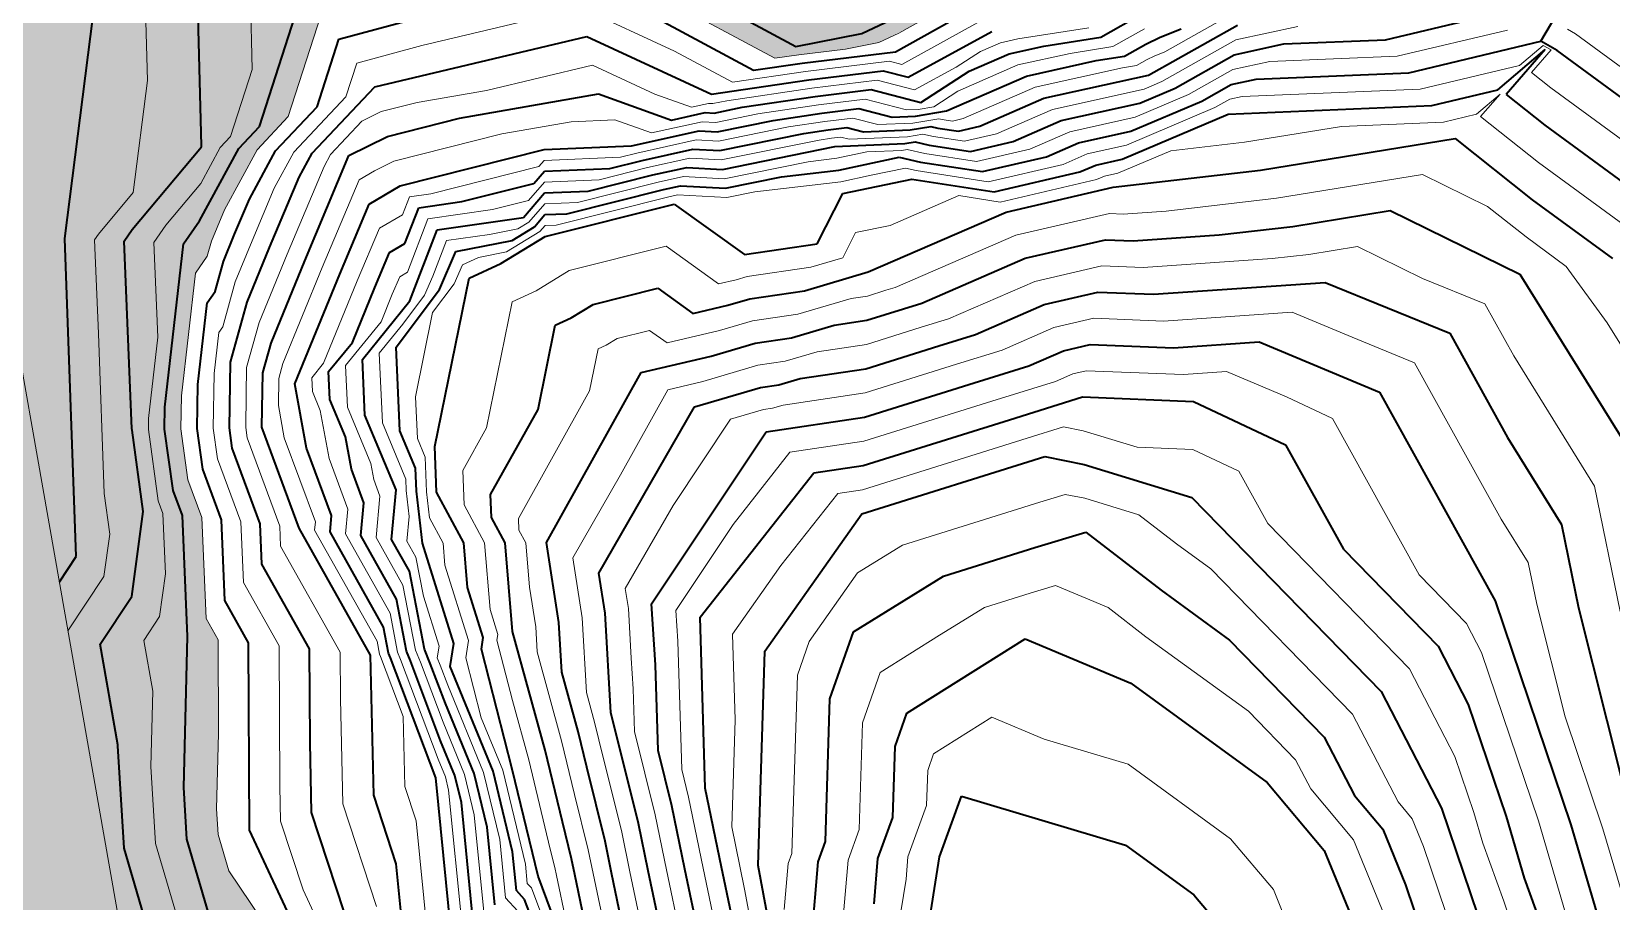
# Model space of a CAD drawing. Header units: millimetres. Extents: x -859836 to 307983, y -308065 to 649894.
# Drawn here: x -28195 to 49824, y 141955 to 184903 of the extents above; entities that cross this region are included whole.
import ezdxf

# ---------------------------------------------------------------- set-up
doc = ezdxf.new("R2010")
doc.units = ezdxf.units.MM
for name, color, linetype, lineweight in [('A-DETL-GENF', 92, 'Continuous', 9), ('A-DETL-MBND', 5, 'Continuous', 9), ('A-DETL-THIN', 151, 'Continuous', 9), ('C-TOPO-MAJR', 7, 'Continuous', 35), ('C-TOPO-MINR', 7, 'Continuous', 9)]:
    doc.layers.add(name, color=color, linetype=linetype, lineweight=lineweight)

msp = doc.modelspace()

# ---------------------------------------------------------------- hatches: boundary and pattern name
at = {"layer": 'A-DETL-GENF'}
msp.add_hatch(color=8, dxfattribs=at).paths.add_polyline_path([(-71582, -3952), (-35130, 2476), (-44854, 57625), (-10248, 63727), (-31433, 183873), (-102491, 171344), (-80019, 43897)])
at = {"layer": 'A-DETL-MBND', "transparency": 33554585}
h = msp.add_hatch(color=1, dxfattribs=at)
h.paths.add_polyline_path([(-759872, -147838), (-751409, -147225), (-749609, -147143), (-733854, -145290), (-730653, -145570), (-721745, -145172), (-720814, -144887), (-719370, -144842), (-700946, -141995), (-695529, -141498), (-691142, -140868), (-678862, -139709), (-676064, -138561), (-673339, -137902), (-666588, -136592), (-665513, -135889), (-664558, -135218), (-662197, -133772), (-661519, -132852), (-659949, -130928), (-651084, -125443), (-650822, -125228), (-650213, -124939), (-646382, -122722), (-642214, -121295), (-640352, -120839), (-632919, -116639), (-632407, -116545), (-631232, -115977), (-624031, -110102), (-618435, -105784), (-615716, -103869), (-610671, -99638), (-609303, -97431), (-608187, -95168), (-606545, -92038), (-605546, -89814), (-602862, -83094), (-597357, -72506), (-595184, -69076), (-591888, -62294), (-588957, -58521), (-588686, -57663), (-586782, -51788), (-586421, -50671), (-585891, -49261), (-584837, -42142), (-583168, -34750), (-583236, -29503), (-581474, -24626), (-579291, -20446), (-577288, -10529), (-577844, -8379), (-576716, -5129), (-576923, -622), (-576761, 3433), (-577514, 8400), (-584433, 17478), (-591451, 26894), (-592059, 27631), (-594253, 29365), (-596698, 31520), (-606682, 39522), (-614114, 48456), (-617877, 53657), (-619367, 54812), (-621388, 57245), (-626371, 64609), (-630225, 76139), (-631882, 80641), (-631321, 82021), (-631047, 88615), (-629216, 99080), (-628971, 99848), (-627656, 101469), (-625202, 104951), (-622310, 108328), (-621916, 108853), (-618287, 112790), (-616954, 119597), (-611965, 123985), (-607391, 123672), (-603528, 125761), (-599346, 128280), (-596175, 130112), (-593901, 131920), (-587341, 139484), (-579017, 149394), (-573792, 168423), (-559581, 167597), (-555765, 171191), (-554261, 171958), (-551262, 173126), (-545079, 176205), (-536568, 178750), (-529133, 181370), (-526344, 189128), (-597518, 189128), (-597518, 207194), (-600686, 199575), (-609478, 188948), (-615919, 179175), (-616544, 177848), (-622914, 167950), (-630994, 157392), (-633191, 154309), (-645163, 133248), (-651286, 125168), (-651764, 119294), (-657364, 118029), (-668886, 104497), (-672322, 98230), (-678809, 91777), (-686744, 84898), (-689449, 82017), (-695207, 77404), (-695380, 71893), (-694273, 69271), (-689492, 45636), (-683652, 33844), (-677737, 19772), (-662028, -2904), (-651984, -24980), (-650691, -30222), (-651908, -42347), (-653635, -63919), (-656698, -68818), (-662024, -76036), (-666896, -86650), (-667567, -88913), (-681751, -105555), (-682213, -106748), (-682594, -107406), (-685917, -108622), (-692036, -110612), (-701719, -112727), (-713390, -117126), (-713858, -117303), (-715899, -118114), (-726309, -122425), (-732752, -123814), (-746954, -124818), (-750353, -125277), (-753407, -127865), (-764669, -132928), (-770641, -133394), (-784358, -129387), (-766211, -147534), (-765162, -147452), (-761763, -147700)])
h.paths.add_polyline_path([(-165073, -63985), (-152433, -63128), (-147212, -62558), (-145468, -61769), (-136004, -54982), (-133768, -53767), (-129949, -51511), (-119584, -45141), (-108212, -38110), (-106147, -37513), (-103534, -36430), (-95440, -33679), (-85435, -28121), (-81217, -27620), (-70310, -23490), (-69569, -23057), (-66354, -22120), (-63531, -20738), (-60354, -18737), (-51173, -14112), (-47726, -11549), (-46080, -8030), (-42098, 1247), (-71582, -3952), (-102491, 171344), (-31433, 183873), (-10665, 66090), (-8344, 71188), (-5480, 80840), (-4976, 82926), (-4345, 84088), (-2338, 91567), (-1942, 95428), (-648, 97607), (-1071, 98220), (-2510, 100800), (-3468, 101999), (-4531, 105589), (-4872, 106391), (-4883, 106838), (-4266, 108209), (-3836, 109670), (-3397, 110774), (-3406, 111243), (-3028, 112006), (-3263, 112804), (-5003, 115819), (-4795, 118868), (-5263, 125250), (-6517, 126820), (-6835, 127207), (-7506, 127369), (-7948, 127596), (-9992, 128520), (-10488, 129121), (-11669, 131806), (-11797, 132101), (-12046, 133135), (-12559, 133970), (-14267, 135969), (-16205, 140122), (-18451, 143457), (-18982, 145256), (-19057, 146525), (-18964, 150253), (-18988, 154876), (-19576, 155921), (-19786, 160906), (-20496, 162914), (-20826, 165369), (-20799, 166915), (-20107, 172970), (-19517, 173820), (-19312, 174558), (-18670, 176101), (-17060, 179067), (-15517, 180705), (-13911, 185702), (-4262, 188301), (-1645, 188923), (-105, 188210), (8503, 183584), (10926, 183912), (12005, 184043), (13640, 184361), (15131, 185109), (17172, 186245), (21649, 186967), (26966, 189922), (27822, 190382), (28403, 191056), (32119, 193617), (35169, 195832), (37685, 197143), (44902, 200225), (45756, 200160), (48502, 199127), (50290, 198574), (51191, 198365), (51921, 198324), (52221, 198344), (54759, 197846), (56032, 196790), (56464, 196469), (57692, 196367), (59108, 196361), (60941, 197154), (66233, 199839), (70130, 201192), (73048, 200979), (76924, 206128), (82127, 208080), (85344, 208780), (86075, 208372), (88573, 207914), (89729, 206890), (91276, 205317), (93776, 203937), (94137, 202344), (94391, 199786), (122336, 197831), (121797, 189716), (125647, 199482), (126089, 201383), (126324, 204787), (126905, 208036), (127554, 210427), (128482, 214073), (128746, 220996), (128473, 222544), (126624, 223852), (126936, 229764), (121612, 232554), (119877, 233364), (114690, 236608), (111762, 238823), (110636, 246522), (110029, 247546), (108783, 253509), (107371, 255011), (105531, 255323), (97841, 258447), (94527, 260036), (90352, 264357), (89017, 265316), (86132, 267662), (83932, 268416), (81219, 269590), (78181, 270815), (77485, 271254), (76016, 271688), (70070, 272996), (65720, 273763), (60235, 273305), (58972, 273395), (52899, 270581), (50487, 269940), (48782, 269681), (44888, 271379), (44155, 271664), (36008, 276151), (32279, 278102), (30572, 279889), (26209, 282046), (25647, 282628), (25305, 282619), (16014, 287701), (12948, 288678), (12218, 290013), (5109, 293561), (1173, 293491), (996, 295848), (-846, 297677), (-3706, 301772), (-4254, 303671), (-5166, 310755), (-5514, 312595), (-5824, 313912), (-11263, 323566), (-11006, 329168), (-11128, 331667), (-19570, 300160), (-119951, 327057), (-119803, 323213), (-126677, 316885), (-131916, 309583), (-138039, 307127), (-139811, 306218), (-145009, 304770), (-152454, 299923), (-155529, 293631), (-156974, 291356), (-164244, 289138), (-169538, 285729), (-171473, 283227), (-175794, 279460), (-179077, 276921), (-181978, 270226), (-183799, 266060), (-186962, 261812), (-188195, 260364), (-189518, 257544), (-192219, 254304), (-192584, 253707), (-193666, 250905), (-195467, 243388), (-196196, 242827), (-194515, 241920), (-193117, 240272), (-191870, 238552), (-189445, 238099), (-187379, 238829), (-181196, 237496), (-175260, 234188), (-174712, 233864), (-173921, 232781), (-172965, 231563), (-172393, 230212), (-171401, 229395), (-170346, 228036), (-168731, 226171), (-166947, 224795), (-166149, 223746), (-163251, 221790), (-159390, 213002), (-157244, 207107), (-158125, 203750), (-158684, 200374), (-157805, 198095), (-156223, 195786), (-156238, 193540), (-155648, 190949), (-154491, 184489), (-154880, 182143), (-154447, 180199), (-153070, 178898), (-149834, 176505), (-139965, 171530), (-138126, 170600), (-129357, 164765), (-128806, 164582), (-125625, 162125), (-121962, 159155), (-118169, 147987), (-115529, 142356), (-110100, 136364), (-104170, 130983), (-102874, 130179), (-102493, 125049), (-102587, 124307), (-102565, 123298), (-101236, 116731), (-101075, 108354), (-100903, 103207), (-100752, 100763), (-102347, 94828), (-103663, 92538), (-105020, 75873), (-113779, 78871), (-115927, 80336), (-116767, 79773), (-118030, 78279), (-120019, 71407), (-121727, 70570), (-124911, 67739), (-132123, 62869), (-134503, 61669), (-142143, 63655), (-144511, 65162), (-146330, 66255), (-93930, -25754), (-156629, -61462), (-204703, 22951), (-203169, 15882), (-200858, 9097), (-201011, 7340), (-201672, 4283), (-201800, 3453), (-202205, -1962), (-203074, -4336), (-205085, -7779), (-205398, -8805), (-204303, -12916), (-199204, -23507), (-197559, -24806), (-188446, -36297), (-186232, -39786), (-180001, -45528), (-178692, -50309), (-178316, -54011), (-176500, -58311), (-174921, -60229), (-168457, -62865), (-166443, -63531)])
h.paths.add_polyline_path([(-36382, 9575), (-36325, 9655), (-34497, 11838), (-31400, 15158), (-30158, 17103), (-28972, 19503), (-28725, 20204), (-24454, 28194), (-23969, 29653), (-22045, 35862), (-19945, 43004), (-18884, 49386), (-18505, 51142), (-18308, 51427), (-16088, 53703), (-14034, 56286), (-13124, 58389), (-12183, 60477), (-11466, 63512), (-44854, 57625), (-36383, 9584)])
h.paths.add_polyline_path([(-209307, 23977), (-205832, 24933), (-214036, 39337), (-155029, 72942), (-156196, 75860), (-157267, 77483), (-160083, 79252), (-162327, 81007), (-168562, 82322), (-171974, 82266), (-174895, 81970), (-178745, 82443), (-179832, 82459), (-182806, 83026), (-187870, 82820), (-190987, 82764), (-196740, 84867), (-206215, 90085), (-217797, 93191), (-220523, 94762), (-239193, 68099), (-236586, 66371), (-231472, 54327), (-229323, 51595), (-228392, 47968), (-224245, 38986), (-223941, 37016), (-223700, 36083), (-223413, 35510), (-223235, 34196), (-219932, 30913), (-219720, 30002), (-218890, 29933), (-218583, 30355), (-217413, 29932), (-217322, 28983), (-216667, 27680), (-215596, 26462), (-211752, 24276), (-211629, 24261)])
h.paths.add_polyline_path([(-104493, 32511), (-108740, 34478), (-111033, 34745), (-118279, 38197), (-121109, 39560), (-122686, 40146), (-124886, 42576), (-127774, 45075), (-127284, 49019), (-127353, 51467), (-126249, 53628), (-124638, 56522), (-122874, 56919), (-121333, 61662), (-118149, 64493), (-116851, 64289), (-109895, 61749), (-101431, 62897), (-97222, 57624), (-96994, 51839), (-95461, 45135), (-95182, 39024), (-97809, 35660), (-102505, 32673), (-103546, 32588)])
h.paths.add_polyline_path([(113952, 54850), (115144, 57676), (119371, 59200), (123981, 58308), (134122, 70221), (135206, 75484), (130794, 79482), (129640, 81238), (129018, 81691), (127052, 82907), (123829, 87412), (118436, 89438), (114649, 87913), (114523, 86104), (79787, 88533), (80974, 86559), (82982, 83414), (85870, 80693), (86415, 79732), (87156, 79254), (93254, 77937), (101112, 77088), (101690, 76657), (110303, 71926), (111655, 70038), (112330, 66003), (112029, 63955), (112025, 61722), (110833, 58895), (111202, 55882), (113573, 54992)])
h.paths.add_polyline_path([(46473, 90893), (46450, 90966), (46450, 90942)])
h.paths.add_polyline_path([(114914, 91699), (116742, 96586), (117222, 99339), (116281, 100813), (115714, 103134), (115083, 94112)])
h.paths.add_polyline_path([(77815, 91772), (81254, 140961), (77947, 134003), (77391, 132850), (76263, 127858), (75504, 126378), (70686, 116776), (69491, 114040), (69325, 112455), (69905, 111212), (72496, 104740), (73767, 102718), (74214, 102059), (75304, 98529), (75680, 97769), (77652, 92229)])
h.paths.add_polyline_path([(-430559, 174792), (-396358, 223636), (-410299, 232491), (-417613, 235355), (-425156, 238606), (-444149, 250578), (-452510, 252436), (-452510, 191303), (-451929, 191053), (-450916, 184024), (-444554, 181215), (-442283, 180124), (-434174, 176436)])
h.paths.add_polyline_path([(-462933, 188895), (-462489, 189128), (-463513, 189128)])
h.paths.add_polyline_path([(20902, 189411), (-15527, 199172), (-17080, 193377), (-157146, 230908), (-144206, 279204), (-133097, 276228), (-125333, 305205), (85106, 248818), (77341, 219841), (66233, 222817), (60021, 199635), (26079, 208730), (21836, 192894)])
h.paths.add_polyline_path([(-305163, 308526), (-297168, 312758), (-330807, 321772), (-305961, 308938)])
h.paths.add_polyline_path([(-101365, 344853), (-99267, 352685), (-106132, 348019), (-107260, 346432), (-107015, 346367)])
h.paths.add_polyline_path([(-77617, 359195), (-72055, 379953), (-74944, 376393), (-78127, 372078), (-79002, 371144), (-83284, 366025), (-86114, 364172), (-90178, 362561), (-78095, 359323)])
h.paths.add_polyline_path([(-70949, 384081), (-49147, 465447), (10755, 449396), (10427, 451476), (10340, 452557), (9561, 454240), (5848, 461010), (3088, 465731), (3916, 466341), (3829, 466873), (4301, 472115), (5273, 480727), (5235, 481311), (1254, 490409), (398, 499801), (248, 500675), (1538, 508051), (2399, 515172), (5336, 526780), (6042, 528818), (11319, 535892), (14764, 542803), (21028, 556609), (22026, 559450), (25679, 567225), (23762, 595967), (26857, 602002), (42608, 602571), (44738, 607162), (48181, 613963), (49550, 615647), (53154, 622325), (47956, 649894), (47874, 649894), (42817, 647426), (40858, 646138), (35158, 640491), (29786, 634475), (27764, 633773), (23010, 631806), (12648, 627092), (6576, 623443), (5459, 622546), (3132, 622423), (937, 621697), (-3757, 621182), (-10336, 620725), (-17509, 618636), (-20466, 617651), (-26978, 615727), (-29360, 614862), (-36198, 612616), (23495, 596621), (-6839, 483415), (-62468, 498321), (-61154, 491830), (-59928, 489468), (-56843, 481884), (-56752, 481249), (-55996, 465839), (-55728, 464742), (-55062, 458604), (-54604, 453643), (-54849, 452204), (-55585, 448717), (-57347, 441004), (-59178, 436511), (-62836, 421846), (-64420, 417337), (-65373, 414138), (-67663, 409612), (-67833, 408961), (-68221, 406728), (-67446, 402371), (-67164, 401641), (-67454, 400728), (-68102, 398277), (-69211, 394395), (-69530, 393435), (-70271, 388744), (-70595, 386619)])
h.paths.add_polyline_path([(-72390, 518021), (-67541, 536118), (-118601, 549800), (-111350, 544573), (-102792, 541248), (-98322, 538930), (-89693, 534294), (-86179, 534292), (-80614, 527648), (-74938, 522052), (-72698, 518856)])
h.paths.add_polyline_path([(-136180, 559285), (-135118, 563249), (-136667, 559600)])
h.paths.add_polyline_path([(-54600, 584415), (-47886, 609472), (-50553, 609641), (-55313, 609698), (-62008, 606325), (-64948, 609251), (-80643, 608301), (-83770, 607896), (-87388, 606897), (-94432, 606828), (-97621, 607514), (-101540, 606576), (-111704, 601349), (-115028, 602044), (-116464, 600991), (-56960, 585047)])
h.paths.add_polyline_path([(-105893, 632098), (-77034, 642660), (-60117, 645580), (-52045, 639137), (-36907, 649894), (-98339, 649894), (-105228, 633665)])

# ---------------------------------------------------------------- linework, layer by layer
at = {"layer": 'A-DETL-THIN'}
msp.add_line((-10248, 63727), (-31433, 183873), dxfattribs=at)
at = {"layer": 'C-TOPO-MAJR'}
for p, q in [((-1934, 190343), (9543, 184175)), ((46345, 184427), (48114, 187452)), ((-16941, 180214), (-14800, 186877)), ((-26559, 174688), (-25156, 185702)), ((-19801, 179269), (-19978, 186290)), ((-13023, 184526), (-6589, 186259)), ((1724, 186077), (7463, 182993)), ((12812, 184810), (14800, 185752)), ((14467, 183912), (17854, 185798)), ((24603, 184628), (26693, 185806)), ((26966, 182756), (31352, 185224)), ((27535, 184629), (28578, 185044)), ((38675, 184502), (43027, 185537)), ((-14093, 181195), (-13023, 184526)), ((-11245, 182176), (-778, 184664)), ((-778, 184664), (5382, 181811)), ((9543, 184175), (12812, 184810)), ((15093, 182654), (19219, 184903)), ((20077, 183805), (21801, 184187)), ((21801, 184187), (24603, 184628)), ((25784, 183692), (26829, 184281)), ((26829, 184281), (27535, 184629)), ((31202, 183759), (33646, 184292)), ((33646, 184292), (38675, 184502)), ((39817, 182874), (46345, 184427)), ((47141, 183971), (46345, 184427)), ((7463, 182993), (9864, 183350)), ((9864, 183350), (14467, 183912)), ((18106, 182944), (20077, 183805)), ((20935, 182707), (24384, 183472)), ((24384, 183472), (25784, 183692)), ((28278, 182113), (31202, 183759)), ((44223, 182023), (46556, 184024)), ((46556, 184024), (44621, 181795)), ((59022, 175260), (47141, 183971)), ((10184, 182524), (13867, 182974)), ((13867, 182974), (15093, 182654)), ((15719, 181397), (18106, 182944)), ((16993, 180985), (20935, 182707)), ((21792, 181609), (26966, 182756)), ((32274, 182560), (39817, 182874)), ((-14336, 178895), (-11245, 182176)), ((-7065, 180627), (-200, 181825)), ((-200, 181825), (3404, 180537)), ((5382, 181811), (10184, 182524)), ((10504, 181699), (13266, 182036)), ((13266, 182036), (15719, 181397)), ((26530, 181371), (28278, 182113)), ((29590, 181470), (31052, 182293)), ((31052, 182293), (32274, 182560)), ((40959, 181246), (44223, 182023)), ((44621, 181795), (46530, 180288)), ((-16152, 179010), (-14093, 181195)), ((5520, 180883), (6903, 181164)), ((6903, 181164), (10504, 181699)), ((10824, 180873), (12666, 181098)), ((12666, 181098), (14301, 180672)), ((18639, 180232), (21792, 181609)), ((22650, 180511), (26530, 181371)), ((26094, 179987), (29590, 181470)), ((30901, 180828), (40959, 181246)), ((-10621, 179728), (-7065, 180627)), ((3404, 180537), (5076, 180907)), ((5076, 180907), (5520, 180883)), ((5657, 179956), (8424, 180517)), ((8424, 180517), (10824, 180873)), ((14301, 180672), (15454, 180722)), ((15454, 180722), (16993, 180985)), ((17582, 179986), (18639, 180232)), ((20285, 179478), (22650, 180511)), ((25659, 178602), (30901, 180828)), ((46530, 180288), (54450, 174480)), ((-17968, 179124), (-16941, 180214)), ((-12520, 178781), (-10621, 179728)), ((1426, 179264), (4770, 180003)), ((4770, 180003), (5657, 179956)), ((5795, 179029), (9944, 179870)), ((9944, 179870), (11144, 180048)), ((11144, 180048), (12065, 180160)), ((12065, 180160), (12883, 179947)), ((12883, 179947), (15189, 180047)), ((14923, 179372), (15436, 179460)), ((15189, 180047), (16215, 180223)), ((15436, 179460), (16135, 179301)), ((16215, 180223), (16564, 180143)), ((16564, 180143), (17582, 179986)), ((18170, 178987), (20285, 179478)), ((23508, 179413), (26094, 179987)), ((32494, 178057), (42101, 179619)), ((42101, 179619), (45919, 176604)), ((-23230, 175126), (-19808, 179217)), ((-19900, 175565), (-17968, 179124)), ((-19808, 179217), (-19801, 179269)), ((-17440, 176637), (-16152, 179010)), ((-14980, 177709), (-14336, 178895)), ((-14708, 173584), (-12520, 178781)), ((-9996, 177281), (-2885, 179079)), ((-2885, 179079), (1426, 179264)), ((1956, 178545), (4464, 179100)), ((4464, 179100), (5795, 179029)), ((5932, 178101), (11465, 179222)), ((11465, 179222), (14923, 179372)), ((11666, 178069), (14658, 178697)), ((14658, 178697), (15705, 178459)), ((16135, 179301), (18170, 178987)), ((18758, 177988), (21931, 178724)), ((21931, 178724), (23508, 179413)), ((-3394, 177406), (-2871, 178008)), ((-2871, 178008), (362, 178146)), ((362, 178146), (1956, 178545)), ((2486, 177826), (4158, 178196)), ((4158, 178196), (5932, 178101)), ((8836, 177734), (11666, 178069)), ((15705, 178459), (18758, 177988)), ((19347, 176989), (23577, 177971)), ((23577, 177971), (24365, 178315)), ((24365, 178315), (25659, 178602)), ((25223, 177217), (32494, 178057)), ((-16439, 174244), (-14980, 177709)), ((-11519, 176388), (-9996, 177281)), ((-6950, 176507), (-3394, 177406)), ((-1765, 175911), (3016, 177107)), ((-701, 177029), (2486, 177826)), ((3016, 177107), (3852, 177292)), ((3852, 177292), (6070, 177174)), ((6070, 177174), (8836, 177734)), ((11867, 176916), (15276, 177617)), ((15276, 177617), (19347, 176989)), ((19935, 175990), (25223, 177217)), ((-18170, 174904), (-17440, 176637)), ((-12978, 172923), (-11519, 176388)), ((-9079, 176201), (-6950, 176507)), ((-3903, 175732), (-2857, 176936)), ((-2857, 176936), (-701, 177029)), ((-2829, 174793), (3546, 176388)), ((3546, 176388), (7010, 173901)), ((10598, 174430), (11867, 176916)), ((45919, 176604), (49879, 173701)), ((-20687, 174431), (-19900, 175565)), ((-9756, 174442), (-9079, 176201)), ((-8162, 175121), (-3903, 175732)), ((-3366, 175263), (-2843, 175865)), ((-2843, 175865), (-1765, 175911)), ((13126, 173041), (19935, 175990)), ((34087, 175287), (38891, 176068)), ((38891, 176068), (45307, 172921)), ((-23623, 174560), (-23230, 175126)), ((-18724, 173552), (-18170, 174904)), ((-9516, 171602), (-8162, 175121)), ((-5016, 173454), (-2829, 174793)), ((-4460, 174593), (-3366, 175263)), ((26213, 174574), (30452, 174867)), ((30452, 174867), (34087, 175287)), ((-26002, 158980), (-26559, 174688)), ((-23239, 165294), (-23623, 174560)), ((-21609, 166358), (-20687, 174431)), ((-17547, 171539), (-16439, 174244)), ((-11247, 172263), (-10517, 173995)), ((-10517, 173995), (-9756, 174442)), ((-8052, 172167), (-7244, 174041)), ((-7244, 174041), (-4460, 174593)), ((7010, 173901), (10598, 174430)), ((20876, 173708), (24842, 174628)), ((24842, 174628), (26213, 174574)), ((-19134, 172076), (-18724, 173552)), ((-16371, 169526), (-14708, 173584)), ((-6588, 172731), (-5016, 173454)), ((15770, 171496), (20876, 173708)), ((-15194, 167513), (-12978, 172923)), ((-8277, 164423), (-6588, 172731)), ((9967, 172109), (13126, 173041)), ((27204, 171931), (35681, 172517)), ((35681, 172517), (41837, 170009)), ((45307, 172921), (50638, 164347)), ((-19527, 171509), (-19134, 172076)), ((-12355, 169558), (-11247, 172263)), ((-10192, 169320), (-8052, 172167)), ((-459, 171432), (2729, 172230)), ((2729, 172230), (4461, 170986)), ((6190, 171392), (7277, 171713)), ((7277, 171713), (9967, 172109)), ((21817, 171426), (24462, 172040)), ((24462, 172040), (27204, 171931)), ((-19988, 167472), (-19527, 171509)), ((-18367, 168587), (-17547, 171539)), ((-11860, 168718), (-9516, 171602)), ((-1552, 170763), (-459, 171432)), ((4461, 170986), (6190, 171392)), ((13061, 170650), (14868, 171215)), ((14868, 171215), (15770, 171496)), ((18413, 169951), (21817, 171426)), ((-3183, 166247), (-2338, 170401)), ((-2338, 170401), (-1552, 170763)), ((9337, 169789), (11443, 170410)), ((11443, 170410), (13061, 170650)), ((-16780, 168050), (-16371, 169526)), ((-13527, 168115), (-12355, 169558)), ((-10007, 165196), (-10192, 169320)), ((5370, 168882), (7544, 169525)), ((7544, 169525), (9337, 169789)), ((12996, 168259), (16610, 169390)), ((16610, 169390), (18413, 169951)), ((22759, 169144), (24081, 169451)), ((24081, 169451), (28194, 169288)), ((28194, 169288), (32432, 169581)), ((32432, 169581), (38367, 167097)), ((41837, 170009), (44691, 164860)), ((-18424, 165339), (-18367, 168587)), ((-11736, 165968), (-11860, 168718)), ((1912, 168071), (5370, 168882)), ((21056, 168407), (22759, 169144)), ((-16821, 165369), (-16780, 168050)), ((-13465, 166740), (-13527, 168115)), ((-2771, 159669), (1912, 168071)), ((8707, 167469), (9760, 167779)), ((9760, 167779), (12996, 168259)), ((18352, 167565), (21056, 168407)), ((-20026, 165309), (-19988, 167472)), ((-14611, 164336), (-15194, 167513)), ((4550, 166372), (7810, 167336)), ((7810, 167336), (8707, 167469)), ((12931, 165869), (18352, 167565)), ((38367, 167097), (44076, 156799)), ((-21628, 165279), (-21609, 166358)), ((-12693, 164891), (-13465, 166740)), ((-5524, 162046), (-3183, 166247)), ((-174, 158155), (4550, 166372)), ((20094, 165740), (23700, 166862)), ((23700, 166862), (29184, 166645)), ((29184, 166645), (33737, 164495)), ((-10192, 162270), (-11736, 165968)), ((8077, 165148), (12931, 165869)), ((12867, 163478), (20094, 165740)), ((-23236, 165219), (-23239, 165294)), ((-22677, 161206), (-23236, 165219)), ((-21206, 162251), (-21628, 165279)), ((-19745, 163290), (-20026, 165309)), ((-18283, 164330), (-18424, 165339)), ((-14978, 160386), (-16821, 165369)), ((-12401, 163303), (-12693, 164891)), ((-9234, 163347), (-10007, 165196)), ((2423, 156641), (8077, 165148)), ((44691, 164860), (47357, 160573)), ((-16901, 160594), (-18283, 164330)), ((-13382, 161014), (-14611, 164336)), ((-8195, 162154), (-8277, 164423)), ((12802, 161087), (21836, 163915)), ((21836, 163915), (23783, 163527)), ((33737, 164495), (36591, 159346)), ((-18824, 160802), (-19745, 163290)), ((-11787, 161642), (-12401, 163303)), ((-9193, 162212), (-9234, 163347)), ((4822, 155986), (10439, 163118)), ((10439, 163118), (12867, 163478)), ((23783, 163527), (29106, 161894)), ((-20747, 161010), (-21206, 162251)), ((-11937, 160015), (-11787, 161642)), ((-10417, 159830), (-10192, 162270)), ((-8897, 159645), (-9193, 162212)), ((-6855, 159653), (-8195, 162154)), ((-5483, 160911), (-5524, 162046)), ((29106, 161894), (38450, 152313)), ((-23249, 157004), (-22677, 161206)), ((-20496, 155028), (-20747, 161010)), ((-18656, 156814), (-18824, 160802)), ((-13458, 160200), (-13382, 161014)), ((-4813, 159661), (-5483, 160911)), ((8013, 154307), (12802, 161087)), ((-16817, 158600), (-16901, 160594)), ((-11451, 154117), (-14978, 160386)), ((-10813, 155499), (-13458, 160200)), ((-10174, 156881), (-11937, 160015)), ((21355, 159421), (23867, 160191)), ((23867, 160191), (27595, 157315)), ((47357, 160573), (48198, 156450)), ((-9536, 158263), (-10417, 159830)), ((-7345, 154696), (-8897, 159645)), ((-6670, 157462), (-6855, 159653)), ((-4443, 155278), (-4813, 159661)), ((-2154, 155732), (-2771, 159669)), ((16838, 158007), (21355, 159421)), ((36591, 159346), (41263, 154556)), ((-26825, 157737), (-26002, 158980)), ((-14466, 154421), (-16817, 158600)), ((-8796, 154404), (-9536, 158263)), ((135, 156187), (-174, 158155)), ((12395, 155265), (16838, 158007)), ((-24801, 154659), (-23249, 157004)), ((-9681, 154309), (-10174, 156881)), ((-5894, 154987), (-6670, 157462)), ((27595, 157315), (30966, 154861)), ((-17481, 154724), (-18656, 156814)), ((417, 151276), (135, 156187)), ((2619, 153631), (2423, 156641)), ((44076, 156799), (47815, 145736)), ((48198, 156450), (51003, 145329)), ((-10566, 154213), (-10813, 155499)), ((-2832, 149415), (-4443, 155278)), ((-2013, 153277), (-2154, 155732)), ((5075, 147538), (4822, 155986)), ((11231, 151954), (12395, 155265)), ((-23940, 149679), (-24801, 154659)), ((-20682, 147572), (-20496, 155028)), ((-17433, 145478), (-17481, 154724)), ((-7523, 153554), (-7345, 154696)), ((-5983, 154416), (-5894, 154987)), ((15027, 151246), (20875, 154927)), ((20875, 154927), (26083, 152737)), ((30966, 154861), (35638, 150071)), ((41263, 154556), (42758, 151675)), ((-14442, 149798), (-14466, 154421)), ((-11297, 147196), (-11451, 154117)), ((-10469, 153976), (-10566, 154213)), ((-8230, 148056), (-10469, 153976)), ((-9487, 153835), (-9681, 154309)), ((-7994, 149888), (-9487, 153835)), ((-8505, 153694), (-8796, 154404)), ((-4456, 148485), (-5983, 154416)), ((7685, 143733), (8013, 154307)), ((-7759, 151721), (-8505, 153694)), ((-5400, 148377), (-7523, 153554)), ((-1208, 150346), (-2013, 153277)), ((2746, 149407), (2619, 153631)), ((26083, 152737), (32825, 147828)), ((38450, 152313), (41440, 146550)), ((-6343, 148270), (-7759, 151721)), ((11013, 144919), (11231, 151954)), ((42758, 151675), (44628, 146143)), ((1774, 145800), (417, 151276)), ((14449, 149601), (15027, 151246)), ((-14365, 146337), (-14442, 149798)), ((-7286, 148163), (-7994, 149888)), ((-781, 148582), (-1208, 150346)), ((35638, 150071), (37132, 147189)), ((-23929, 149630), (-23940, 149679)), ((-23630, 144589), (-23929, 149630)), ((-1980, 145888), (-2832, 149415)), ((3425, 146669), (2746, 149407)), ((14341, 146105), (14449, 149601)), ((-5704, 145624), (-6343, 148270)), ((-4441, 144409), (-5400, 148377)), ((-3178, 143193), (-4456, 148485)), ((124, 144931), (-781, 148582)), ((-20531, 145034), (-20682, 147572)), ((-7470, 140379), (-8230, 148056)), ((-6967, 146840), (-7286, 148163)), ((5874, 143643), (5075, 147538)), ((32825, 147828), (35647, 144475)), ((-10183, 143817), (-11297, 147196)), ((-6397, 141082), (-6967, 146840)), ((16634, 144153), (17723, 147151)), ((17723, 147151), (25829, 144731)), ((37132, 147189), (38544, 145513)), ((-12136, 139578), (-14365, 146337)), ((4064, 143553), (3425, 146669)), ((13603, 144074), (14341, 146105)), ((41440, 146550), (44348, 137930)), ((44628, 146143), (45523, 143103)), ((-13557, 137172), (-17433, 145478)), ((-5324, 141786), (-5704, 145624)), ((-1527, 144062), (-1980, 145888)), ((2254, 143463), (1774, 145800)), ((38544, 145513), (39660, 142780)), ((47815, 145736), (49606, 139655)), ((-21506, 137392), (-23630, 144589)), ((-19470, 141435), (-20531, 145034)), ((-4251, 142490), (-4441, 144409)), ((443, 143373), (124, 144931)), ((10644, 143903), (11013, 144919)), ((25829, 144731), (29200, 142277)), ((35647, 144475), (37880, 139010)), ((-9803, 139978), (-10183, 143817)), ((-1367, 143283), (-1527, 144062)), ((6351, 141375), (5874, 143643)), ((8683, 138367), (7685, 143733)), ((10266, 139384), (10644, 143903)), ((13415, 141828), (13603, 144074)), ((15135, 134518), (16634, 144153)), ((-664, 136486), (-3178, 143193)), ((-415, 138746), (-1367, 143283)), ((2348, 134299), (443, 143373)), ((3682, 136658), (2254, 143463)), ((5016, 139016), (4064, 143553)), ((39660, 142780), (41114, 138470)), ((45523, 143103), (47582, 137391)), ((-3846, 142051), (-4251, 142490)), ((-2170, 137580), (-3846, 142051)), ((29200, 142277), (30611, 140601))]:
    msp.add_line(p, q, dxfattribs=at)
at = {"layer": 'C-TOPO-MINR'}
for p, q in [((-105, 188210), (8503, 183584)), ((-17300, 183039), (-17389, 186583)), ((-22478, 182486), (-22567, 185996)), ((-15517, 180705), (-13911, 185702)), ((-8917, 184217), (-1067, 186084)), ((-1067, 186084), (3553, 183944)), ((14634, 184832), (17172, 186245)), ((27772, 183900), (31428, 185957)), ((16843, 184407), (18537, 185350)), ((20510, 184545), (24012, 185095)), ((25194, 184160), (26761, 185044)), ((31277, 184492), (34332, 185158)), ((39246, 183688), (44686, 184982)), ((48054, 184797), (47656, 185025)), ((-12134, 183351), (-8917, 184217)), ((12005, 184043), (13640, 184361)), ((13640, 184361), (14634, 184832)), ((14780, 183283), (16843, 184407)), ((18663, 183924), (19648, 184354)), ((19648, 184354), (20510, 184545)), ((23092, 183829), (25194, 184160)), ((27622, 182435), (31277, 184492)), ((45284, 183225), (46451, 184225)), ((46451, 184225), (46848, 183997)), ((53994, 180442), (48054, 184797)), ((-12669, 181685), (-12134, 183351)), ((3553, 183944), (6423, 182402)), ((8503, 183584), (9703, 183762)), ((9703, 183762), (12005, 184043)), ((10024, 182937), (14167, 183443)), ((14167, 183443), (14780, 183283)), ((17469, 183150), (18663, 183924)), ((20506, 183256), (23092, 183829)), ((26375, 183224), (26898, 183518)), ((26898, 183518), (27251, 183692)), ((27251, 183692), (27772, 183900)), ((31127, 183026), (32960, 183426)), ((32960, 183426), (39246, 183688)), ((46848, 183997), (45881, 182883)), ((-18365, 179724), (-17300, 183039)), ((-5722, 182000), (-489, 183245)), ((-489, 183245), (2591, 181818)), ((6423, 182402), (10024, 182937)), ((15406, 182026), (17469, 183150)), ((17550, 181965), (20506, 183256)), ((21363, 182158), (25675, 183114)), ((25675, 183114), (26375, 183224)), ((28934, 181792), (31127, 183026)), ((40388, 182060), (45284, 183225)), ((45881, 182883), (46836, 182129)), ((-23183, 176952), (-22478, 182486)), ((-9155, 181402), (-5722, 182000)), ((2591, 181818), (4393, 181174)), ((6143, 181487), (10344, 182111)), ((10344, 182111), (13566, 182505)), ((13566, 182505), (15406, 182026)), ((16356, 181191), (17550, 181965)), ((17816, 180609), (21363, 182158)), ((22221, 181060), (26748, 182064)), ((26312, 180679), (28934, 181792)), ((26748, 182064), (27622, 182435)), ((31588, 181694), (40388, 182060)), ((43162, 180821), (44328, 181821)), ((44328, 181821), (43361, 180707)), ((46836, 182129), (56736, 174870)), ((-15244, 178953), (-12669, 181685)), ((-10933, 180952), (-9155, 181402)), ((4393, 181174), (5229, 181359)), ((5229, 181359), (5451, 181347)), ((5451, 181347), (6143, 181487)), ((7663, 180840), (10664, 181286)), ((10664, 181286), (12966, 181567)), ((12966, 181567), (15010, 181035)), ((15010, 181035), (15587, 181060)), ((15587, 181060), (16356, 181191)), ((19462, 179855), (22221, 181060)), ((25877, 179294), (30245, 181149)), ((30245, 181149), (30977, 181561)), ((30977, 181561), (31588, 181694)), ((-17060, 179067), (-15517, 180705)), ((-13428, 178838), (-11883, 180478)), ((-11883, 180478), (-10933, 180952)), ((-4975, 179853), (-1542, 180452)), ((-1542, 180452), (613, 180544)), ((613, 180544), (2415, 179901)), ((2415, 179901), (4923, 180455)), ((4923, 180455), (5589, 180420)), ((5589, 180420), (7663, 180840)), ((9184, 180193), (10984, 180461)), ((10984, 180461), (12365, 180629)), ((12365, 180629), (13592, 180310)), ((13592, 180310), (15321, 180385)), ((15321, 180385), (16604, 180604)), ((16604, 180604), (16779, 180564)), ((16779, 180564), (17288, 180486)), ((17288, 180486), (17816, 180609)), ((23079, 179962), (26312, 180679)), ((36501, 180223), (41530, 180433)), ((41530, 180433), (43162, 180821)), ((43361, 180707), (46224, 178446)), ((-18876, 179182), (-18365, 179724)), ((-10309, 178505), (-4975, 179853)), ((1691, 178905), (4617, 179552)), ((4617, 179552), (5726, 179492)), ((5726, 179492), (9184, 180193)), ((5863, 178565), (10704, 179546)), ((10704, 179546), (11305, 179635)), ((11305, 179635), (11765, 179691)), ((11765, 179691), (12174, 179585)), ((12174, 179585), (15056, 179710)), ((15056, 179710), (15826, 179841)), ((15826, 179841), (16349, 179722)), ((16349, 179722), (17876, 179487)), ((17876, 179487), (19462, 179855)), ((21108, 179101), (23079, 179962)), ((31698, 179443), (36501, 180223)), ((-19838, 177410), (-18876, 179182)), ((-18670, 176101), (-17060, 179067)), ((-16210, 177173), (-15244, 178953)), ((-13750, 178245), (-13428, 178838)), ((-2878, 178543), (894, 178705)), ((894, 178705), (1691, 178905)), ((11565, 178646), (13061, 178960)), ((13061, 178960), (14790, 179035)), ((14790, 179035), (15047, 179078)), ((15047, 179078), (15920, 178880)), ((15920, 178880), (18464, 178488)), ((18464, 178488), (21108, 179101)), ((22754, 178348), (23937, 178864)), ((23937, 178864), (25877, 179294)), ((25441, 177909), (28062, 179022)), ((28062, 179022), (31698, 179443)), ((-15574, 173914), (-13750, 178245)), ((-12019, 177585), (-11258, 178031)), ((-11258, 178031), (-10309, 178505)), ((-8473, 176894), (-3139, 178242)), ((-3139, 178242), (-2878, 178543)), ((-169, 177587), (2221, 178186)), ((2221, 178186), (4311, 178648)), ((4311, 178648), (5863, 178565)), ((6001, 177638), (10150, 178478)), ((10150, 178478), (11565, 178646)), ((13262, 177806), (14967, 178157)), ((14967, 178157), (15490, 178038)), ((15490, 178038), (19053, 177488)), ((19053, 177488), (22754, 178348)), ((24794, 177766), (25441, 177909)), ((46224, 178446), (52165, 174091)), ((-21565, 175346), (-19838, 177410)), ((-17304, 174574), (-16210, 177173)), ((-13843, 173253), (-12019, 177585)), ((-3649, 176569), (-2864, 177472)), ((-2864, 177472), (-169, 177587)), ((-1233, 176470), (2751, 177467)), ((2751, 177467), (4005, 177744)), ((4005, 177744), (6001, 177638)), ((7521, 176990), (11766, 177493)), ((11766, 177493), (13262, 177806)), ((19641, 176489), (24400, 177594)), ((24400, 177594), (24794, 177766)), ((33291, 176672), (40496, 177843)), ((40496, 177843), (43704, 176270)), ((-24894, 174907), (-23183, 176952)), ((-9876, 175861), (-9538, 176741)), ((-9538, 176741), (-8473, 176894)), ((-5427, 176119), (-3649, 176569)), ((-3635, 175497), (-2850, 176400)), ((-2850, 176400), (-1233, 176470)), ((-2297, 175352), (3281, 176748)), ((3281, 176748), (3699, 176840)), ((3699, 176840), (6138, 176710)), ((6138, 176710), (7521, 176990)), ((14201, 175329), (17605, 176803)), ((17605, 176803), (19641, 176489)), ((27837, 176042), (33291, 176672)), ((-19035, 175235), (-18670, 176101)), ((-11018, 175192), (-9876, 175861)), ((-9636, 173022), (-8620, 175661)), ((-8620, 175661), (-5427, 176119)), ((20406, 174849), (25033, 175923)), ((25033, 175923), (25718, 175896)), ((25718, 175896), (27837, 176042)), ((43704, 176270), (45613, 174763)), ((-25091, 174624), (-24894, 174907)), ((-22155, 174495), (-21565, 175346)), ((-19312, 174558), (-19035, 175235)), ((-12112, 172593), (-11018, 175192)), ((-7703, 174581), (-5574, 174887)), ((-5574, 174887), (-4181, 175163)), ((-4738, 174024), (-3098, 175028)), ((-4181, 175163), (-3635, 175497)), ((-3098, 175028), (-2836, 175329)), ((-2836, 175329), (-2297, 175352)), ((11862, 173735), (12497, 174978)), ((12497, 174978), (14201, 175329)), ((14448, 172268), (20406, 174849)), ((-24899, 169991), (-25091, 174624)), ((-21961, 169818), (-22155, 174495)), ((-19517, 173820), (-19312, 174558)), ((-18136, 172545), (-17304, 174574)), ((-8380, 172822), (-7703, 174581)), ((-6130, 173747), (-4738, 174024)), ((-1644, 173113), (3137, 174309)), ((3137, 174309), (5736, 172444)), ((34884, 173902), (37286, 174292)), ((37286, 174292), (40494, 172719)), ((45613, 174763), (47593, 173311)), ((-20107, 172970), (-19517, 173820)), ((-16959, 170532), (-15574, 173914)), ((-15782, 168519), (-13843, 173253)), ((-7320, 172449), (-6916, 173386)), ((-6916, 173386), (-6130, 173747)), ((7144, 172807), (10283, 173270)), ((10283, 173270), (11862, 173735)), ((21347, 172567), (24652, 173334)), ((24652, 173334), (26708, 173252)), ((26708, 173252), (33066, 173692)), ((33066, 173692), (34884, 173902)), ((47593, 173311), (49613, 170521)), ((-20799, 166915), (-20107, 172970)), ((-18750, 170331), (-18136, 172545)), ((-13775, 168535), (-12112, 172593)), ((-10381, 171933), (-10017, 172799)), ((-10017, 172799), (-9636, 173022)), ((-8784, 171885), (-8380, 172822)), ((-8390, 171026), (-7320, 172449)), ((-3284, 172108), (-1644, 173113)), ((5736, 172444), (6600, 172647)), ((6600, 172647), (7144, 172807)), ((17091, 170724), (21347, 172567)), ((40494, 172719), (43572, 171465)), ((-10936, 170580), (-10381, 171933)), ((-9854, 170461), (-8784, 171885)), ((-4463, 171566), (-3284, 172108)), ((9652, 170949), (12285, 171725)), ((12285, 171725), (13094, 171845)), ((13094, 171845), (13997, 172128)), ((13997, 172128), (14448, 172268)), ((-9235, 166872), (-8390, 171026)), ((-5730, 165335), (-4463, 171566)), ((7410, 170619), (9652, 170949)), ((27699, 170609), (34056, 171049)), ((34056, 171049), (37024, 169807)), ((43572, 171465), (44999, 168891)), ((-18947, 170048), (-18750, 170331)), ((-17574, 168318), (-16959, 170532)), ((-12693, 168416), (-10936, 170580)), ((-11026, 169019), (-9854, 170461)), ((727, 169752), (2320, 170151)), ((2320, 170151), (3187, 169529)), ((3187, 169529), (5780, 170137)), ((5780, 170137), (7410, 170619)), ((13029, 169455), (15739, 170303)), ((15739, 170303), (17091, 170724)), ((19735, 169179), (22288, 170285)), ((22288, 170285), (24271, 170745)), ((24271, 170745), (27699, 170609)), ((49613, 170521), (52278, 166235)), ((-24619, 162099), (-24899, 169991)), ((-22420, 165801), (-21961, 169818)), ((-19177, 168029), (-18947, 170048)), ((-213, 169236), (180, 169417)), ((180, 169417), (727, 169752)), ((10602, 169094), (13029, 169455)), ((37024, 169807), (40102, 168553)), ((-14360, 167814), (-13775, 168535)), ((-10871, 165582), (-11026, 169019)), ((-635, 167159), (-213, 169236)), ((7677, 168431), (9022, 168629)), ((9022, 168629), (10602, 169094)), ((17481, 168478), (19735, 169179)), ((40102, 168553), (44383, 160829)), ((44999, 168891), (48997, 162460)), ((-19225, 165324), (-19177, 168029)), ((-17594, 166978), (-17574, 168318)), ((-16008, 166441), (-15987, 167781)), ((-15987, 167781), (-15782, 168519)), ((-14329, 167126), (-14360, 167814)), ((-12600, 166354), (-12693, 168416)), ((4960, 167627), (7677, 168431)), ((12964, 167064), (17481, 168478)), ((22378, 167634), (23229, 168003)), ((23229, 168003), (23890, 168157)), ((23890, 168157), (28689, 167966)), ((28689, 167966), (30808, 168113)), ((30808, 168113), (33776, 166871)), ((-17622, 165354), (-17594, 166978)), ((-13943, 166202), (-14329, 167126)), ((-4147, 160858), (-635, 167159)), ((890, 163021), (3231, 167222)), ((3231, 167222), (4960, 167627)), ((8919, 166464), (12964, 167064)), ((19223, 166653), (22378, 167634)), ((-20827, 165294), (-20799, 166915)), ((-15716, 164852), (-16008, 166441)), ((-13506, 163819), (-13943, 166202)), ((-11442, 163580), (-12600, 166354)), ((-9142, 164810), (-9235, 166872)), ((6313, 165760), (7944, 166242)), ((7944, 166242), (8392, 166308)), ((8392, 166308), (8919, 166464)), ((12899, 164673), (19223, 166653)), ((33776, 166871), (36052, 165796)), ((-22429, 165264), (-22420, 165801)), ((-9713, 162808), (-10871, 165582)), ((3487, 161507), (6313, 165760)), ((36052, 165796), (40333, 158073)), ((-21937, 161731), (-22429, 165264)), ((-20476, 162771), (-20827, 165294)), ((-19014, 163810), (-19225, 165324)), ((-17552, 164849), (-17622, 165354)), ((-15939, 160490), (-17552, 164849)), ((-14180, 160700), (-15716, 164852)), ((-8756, 163885), (-9142, 164810)), ((-6901, 163235), (-5730, 165335)), ((9258, 164133), (12899, 164673)), ((12834, 162283), (20965, 164827)), ((20965, 164827), (22768, 165388)), ((22768, 165388), (23742, 165194)), ((23742, 165194), (26403, 164378)), ((-8694, 162183), (-8756, 163885)), ((6450, 160567), (9258, 164133)), ((26403, 164378), (29145, 164269)), ((29145, 164269), (31422, 163194)), ((-17863, 160698), (-19014, 163810)), ((-12585, 161328), (-13506, 163819)), ((-11296, 162786), (-11442, 163580)), ((-6839, 161532), (-6901, 163235)), ((31422, 163194), (32849, 160620)), ((-19786, 160906), (-20476, 162771)), ((-10989, 161956), (-11296, 162786)), ((-9692, 162241), (-9713, 162808)), ((-1472, 158912), (890, 163021)), ((11620, 162103), (12834, 162283)), ((48997, 162460), (50259, 156276)), ((-24339, 160093), (-24619, 162099)), ((-21709, 161114), (-21937, 161731)), ((-11177, 159923), (-10989, 161956)), ((-9544, 160957), (-9692, 162241)), ((-8546, 160899), (-8694, 162183)), ((-5834, 159657), (-6839, 161532)), ((1125, 157398), (3487, 161507)), ((8812, 158537), (11620, 162103)), ((14820, 159547), (21595, 161668)), ((21595, 161668), (22851, 162053)), ((22851, 162053), (23825, 161859)), ((23825, 161859), (26487, 161042)), ((-21584, 158137), (-21709, 161114)), ((-19576, 155921), (-19786, 160906)), ((-12698, 160108), (-12585, 161328)), ((-9657, 159738), (-9544, 160957)), ((-7876, 159649), (-8546, 160899)), ((-4127, 160290), (-4147, 160858)), ((26487, 161042), (28350, 159604)), ((44383, 160829), (45716, 158686)), ((-24625, 157992), (-24339, 160093)), ((-17737, 157707), (-17863, 160698)), ((-15898, 159493), (-15939, 160490)), ((-14218, 160293), (-14180, 160700)), ((-11132, 154808), (-14218, 160293)), ((-10493, 156190), (-12698, 160108)), ((-3792, 159665), (-4127, 160290)), ((3623, 156313), (6450, 160567)), ((32849, 160620), (39857, 153435)), ((-12959, 154269), (-15898, 159493)), ((-9855, 157572), (-11177, 159923)), ((-9216, 158954), (-9657, 159738)), ((-7783, 158553), (-7876, 159649)), ((-5556, 156370), (-5834, 159657)), ((-3607, 157474), (-3792, 159665)), ((12598, 158176), (14820, 159547)), ((28350, 159604), (30036, 158377)), ((-8846, 157025), (-9216, 158954)), ((-6619, 154841), (-7783, 158553)), ((-1010, 155960), (-1472, 158912)), ((6417, 155147), (8812, 158537)), ((45716, 158686), (46137, 156624)), ((-26398, 155315), (-24625, 157992)), ((-21872, 156016), (-21584, 158137)), ((-15973, 154573), (-17737, 157707)), ((10204, 154786), (12598, 158176)), ((30036, 158377), (37044, 151192)), ((40333, 158073), (42669, 155677)), ((-9238, 154357), (-9855, 157572)), ((-8070, 154550), (-8846, 157025)), ((-3299, 155505), (-3607, 157474)), ((1279, 156414), (1125, 157398)), ((18857, 156467), (21115, 157174)), ((21115, 157174), (22371, 157559)), ((22371, 157559), (24975, 156464)), ((-10123, 154261), (-10493, 156190)), ((-5168, 155133), (-5556, 156370)), ((1420, 153959), (1279, 156414)), ((3721, 154808), (3623, 156313)), ((16635, 155096), (18857, 156467)), ((24975, 156464), (26839, 155026)), ((46137, 156624), (47539, 151064)), ((-22648, 154843), (-21872, 156016)), ((-18988, 154876), (-19576, 155921)), ((-3228, 154278), (-3299, 155505)), ((-798, 152277), (-1010, 155960)), ((42669, 155677), (43417, 154237)), ((-22214, 152329), (-22648, 154843)), ((-18964, 150253), (-18988, 154876)), ((-15937, 147638), (-15973, 154573)), ((-11009, 154165), (-11132, 154808)), ((-8159, 153979), (-8070, 154550)), ((-6753, 153985), (-6619, 154841)), ((-5213, 154847), (-5168, 155133)), ((-4450, 151881), (-5213, 154847)), ((3911, 148472), (3721, 154808)), ((6544, 150923), (6417, 155147)), ((9622, 153131), (10204, 154786)), ((13711, 153256), (16635, 155096)), ((26839, 155026), (31895, 151344)), ((-12947, 151957), (-12959, 154269)), ((-10960, 154047), (-11009, 154165)), ((-9840, 151086), (-10960, 154047)), ((-9978, 153906), (-10123, 154261)), ((-8112, 148972), (-9978, 153906)), ((-8996, 153765), (-9238, 154357)), ((-7876, 150805), (-8996, 153765)), ((-8014, 153624), (-8159, 153979)), ((-5990, 151019), (-6753, 153985)), ((-2020, 149880), (-3228, 154278)), ((1518, 152454), (1420, 153959)), ((43417, 154237), (46222, 145939)), ((-7641, 152637), (-8014, 153624)), ((9349, 144326), (9622, 153131)), ((12840, 150778), (13711, 153256)), ((39857, 153435), (42099, 149112)), ((-22307, 148620), (-22214, 152329)), ((-5871, 148324), (-7641, 152637)), ((-396, 150811), (-798, 152277)), ((1581, 150342), (1518, 152454)), ((-12831, 146767), (-12947, 151957)), ((-3644, 148950), (-4450, 151881)), ((-9763, 147626), (-9840, 151086)), ((-6815, 148216), (-7876, 150805)), ((-4928, 148431), (-5990, 151019)), ((-182, 149929), (-396, 150811)), ((6380, 145636), (6544, 150923)), ((12677, 145512), (12840, 150778)), ((16344, 149237), (19232, 151055)), ((19232, 151055), (21804, 149973)), ((31895, 151344), (34231, 148949)), ((37044, 151192), (39286, 146870)), ((47539, 151064), (49409, 145532)), ((-19057, 146525), (-18964, 150253)), ((-1381, 147235), (-2020, 149880)), ((949, 145366), (-182, 149929)), ((2599, 146234), (1581, 150342)), ((21804, 149973), (25956, 148734)), ((16058, 148424), (16344, 149237)), ((42099, 149112), (43034, 146347)), ((-22081, 144811), (-22307, 148620)), ((-7758, 148109), (-8112, 148972)), ((-5072, 145017), (-5871, 148324)), ((-3809, 143801), (-4928, 148431)), ((-2579, 144541), (-3644, 148950)), ((4250, 147103), (3911, 148472)), ((16004, 146697), (16058, 148424)), ((25956, 148734), (31013, 145052)), ((34231, 148949), (34979, 147509)), ((-15899, 145908), (-15937, 147638)), ((-9206, 145936), (-9763, 147626)), ((-7598, 147448), (-7758, 148109)), ((-6335, 146232), (-6815, 148216)), ((34979, 147509), (37095, 144994)), ((-11160, 141697), (-12831, 146767)), ((-6934, 140731), (-7598, 147448)), ((-702, 144497), (-1381, 147235)), ((4969, 143598), (4250, 147103)), ((15083, 144159), (16004, 146697)), ((39286, 146870), (39992, 146032)), ((-18982, 145256), (-19057, 146525)), ((-14785, 142528), (-15899, 145908)), ((-8637, 140178), (-9206, 145936)), ((-5860, 141434), (-6335, 146232)), ((3159, 143508), (2599, 146234)), ((39992, 146032), (40550, 144665)), ((43034, 146347), (43481, 144827)), ((46222, 145939), (47564, 141379)), ((-18451, 143457), (-18982, 145256)), ((1348, 143418), (949, 145366)), ((6780, 143688), (6380, 145636)), ((12124, 143989), (12677, 145512)), ((49409, 145532), (50304, 142492)), ((-20488, 139414), (-22081, 144811)), ((-4787, 142138), (-5072, 145017)), ((-2352, 143628), (-2579, 144541)), ((-462, 143328), (-702, 144497)), ((31013, 145052), (33129, 142538)), ((37095, 144994), (38770, 140895)), ((40550, 144665), (42731, 138200)), ((43481, 144827), (44511, 141971)), ((-3714, 142842), (-3809, 143801)), ((-2272, 143238), (-2352, 143628)), ((5683, 140196), (4969, 143598)), ((7018, 142554), (6780, 143688)), ((8976, 141559), (9164, 143818)), ((9164, 143818), (9349, 144326)), ((11841, 140606), (12124, 143989)), ((14990, 143049), (15083, 144159)), ((-16205, 140122), (-18451, 143457)), ((-3512, 142622), (-3714, 142842)), ((-1796, 140970), (-2272, 143238)), ((966, 136523), (-462, 143328)), ((3015, 135478), (1348, 143418)), ((4349, 137837), (3159, 143508)), ((14577, 140538), (14990, 143049)), ((-12846, 138375), (-14785, 142528)), ((-4180, 141480), (-4787, 142138)), ((-1417, 137033), (-3512, 142622)), ((7891, 137859), (7018, 142554)), ((33129, 142538), (34804, 138439)), ((44511, 141971), (45965, 137661))]:
    msp.add_line(p, q, dxfattribs=at)

doc.saveas('drawing.dxf')
